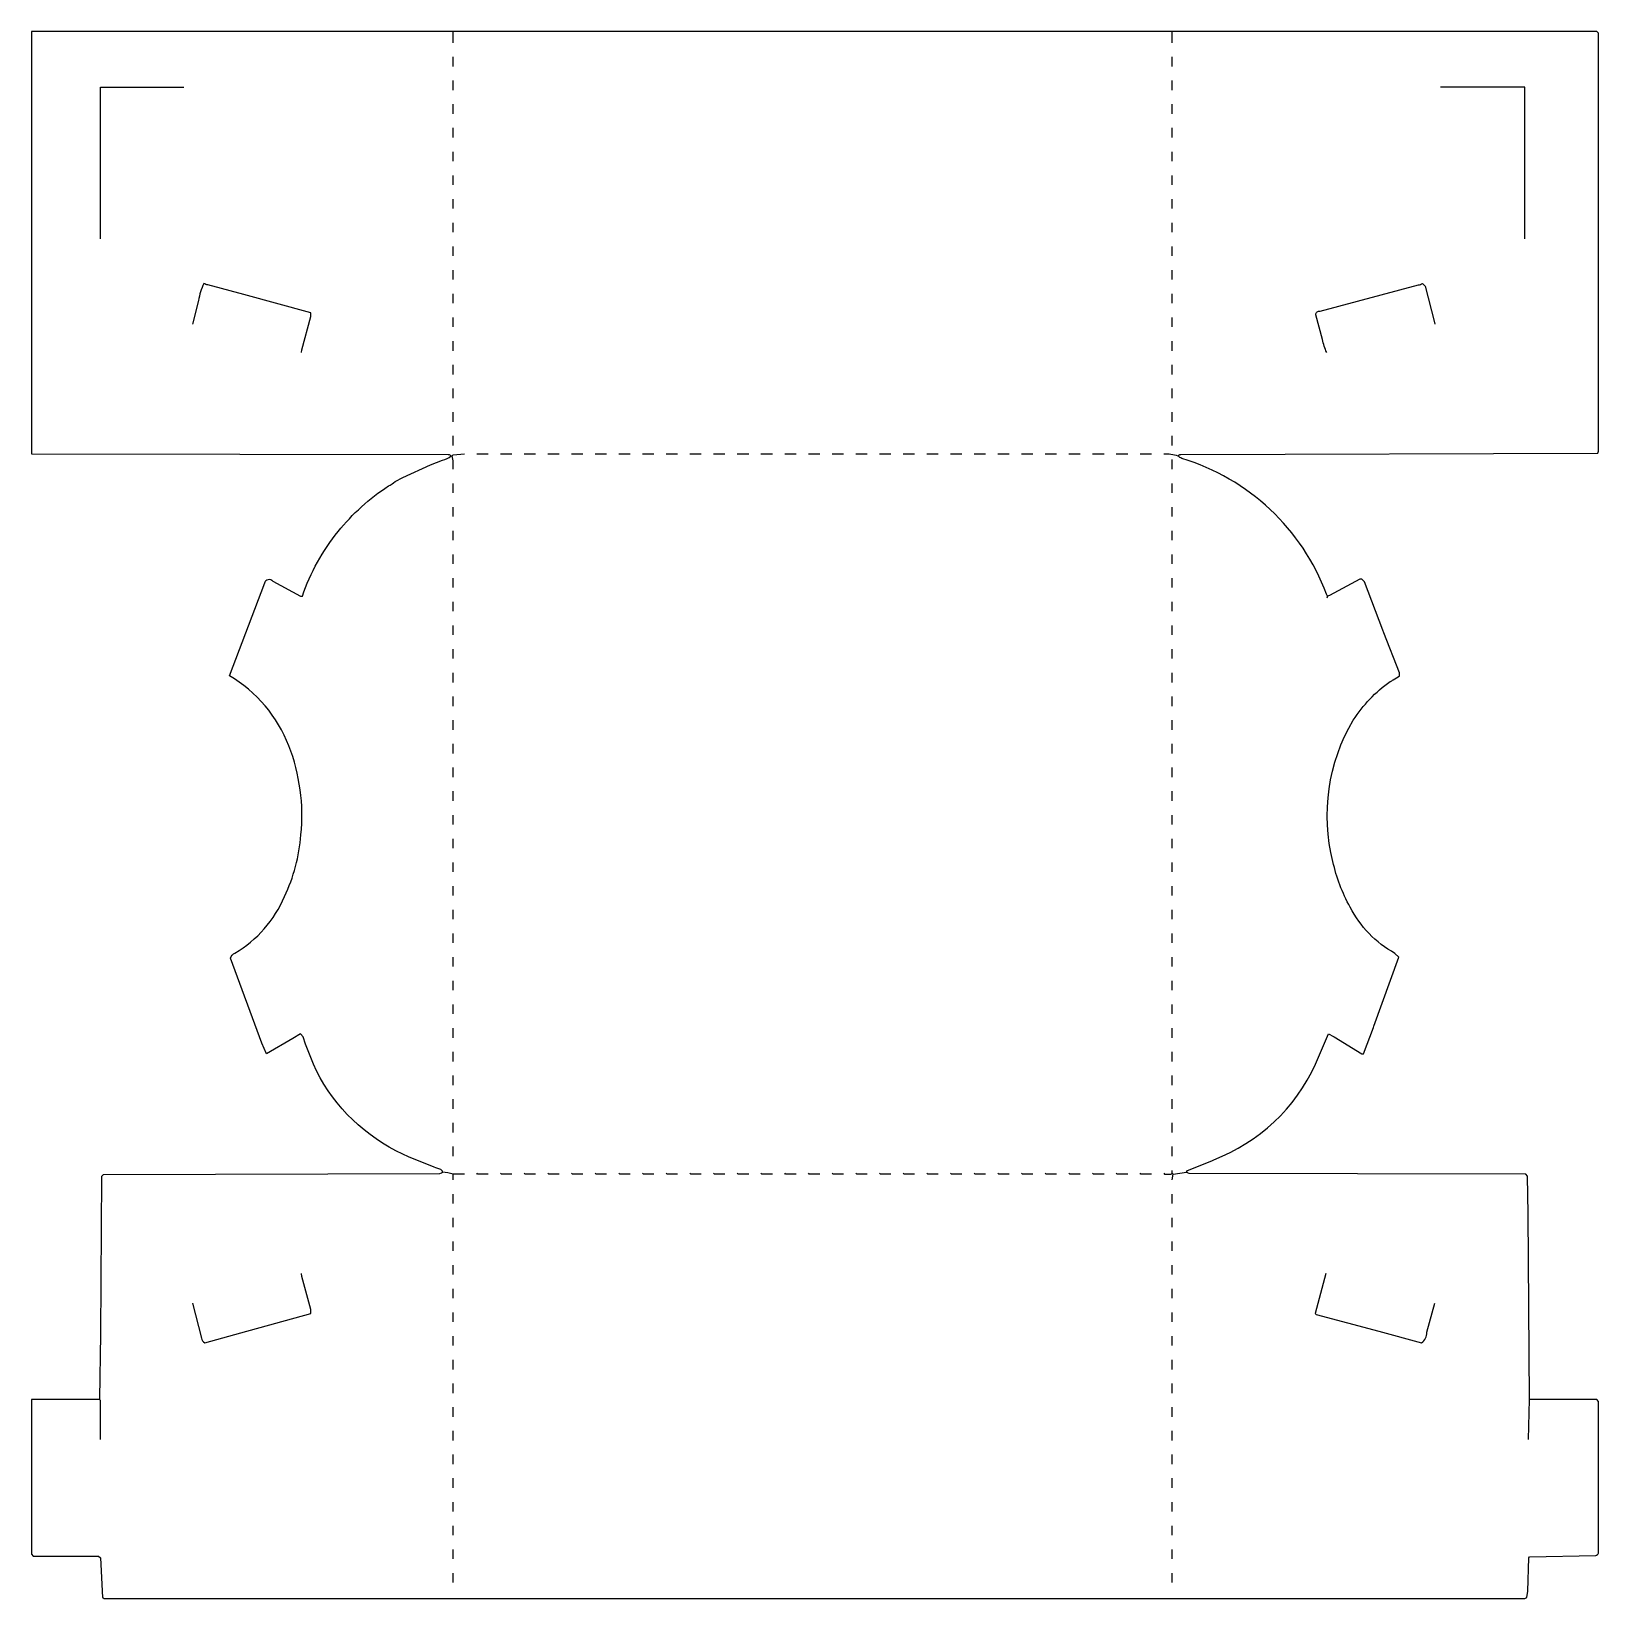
# Model space of a CAD drawing. Extents: x 85 to 1739, y 85 to 1739.
import ezdxf

# ---------------------------------------------------------------- set-up
doc = ezdxf.new("R2010")
doc.units = 0
doc.layers.get('0').update_dxf_attribs({"linetype": 'CONTINUOUS'})

msp = doc.modelspace()

# ---------------------------------------------------------------- linework, layer by layer
at = {"color": 250, "linetype": 'CONTINUOUS'}
for points in [[(1280, 1293, -0.10731), (1295, 1291, -0.141998), (1298.001131, 1292.501136), (1737.995455, 1293.999979), (1739, 1296), (1739, 1737), (1737, 1739), (85, 1739), (85, 1293), (524.998869, 1292.501136, -0.145548), (528, 1291), (529, 1291), (530, 1292), (542, 1293)], [(370, 1400), (370.352941, 1402.911765), (380, 1438), (380, 1442), (309.1, 1461.3), (271.088235, 1471.352941, -0.081676), (267, 1473, 0.063559), (261.3, 1454.9), (255, 1430)], [(1452, 1400, -0.0653), (1447.647059, 1413.911765), (1440.647059, 1439.911765, -0.531152), (1445.088235, 1443.647059), (1548.911765, 1471.352941, 0.081676), (1553, 1473), (1556, 1470), (1565.7, 1431.9), (1566, 1430)], [(542, 533), (530, 533, 0.078284), (519, 535), (519, 536), (517, 538), (511.9, 539.7), (510.1, 540.3), (483.1, 551.2), (477.1, 554.2, -0.167428), (385.8, 641.9), (382.8, 648.9), (374.3, 670.1), (372, 678), (369, 681), (360.9, 676.2), (333, 660), (328.3, 671.1), (295, 761, -0.223827), (299.9, 766.2, 0.158422), (352.2, 825.9, 0.091401), (369.439024, 890.95122, 0.118423), (356.8, 984.9, 0.168642), (294, 1059), (331.3, 1156.9, -0.649906), (339.9, 1158.8), (369, 1143), (371, 1143, -0.088386), (408.8, 1211.1, -0.079619), (461.9, 1259.2, 0.071864), (469, 1264), (476.9, 1268.2), (506.1, 1281.7), (518.9, 1286.3, 0.12703), (528, 1291)], [(530, 1277, 0.097941), (529, 1291)], [(1453, 1143), (1451.8, 1144.9, 0.23463), (1299.1, 1288.2, -0.095372), (1295, 1291)], [(1280, 534), (1281, 533), (1288, 533), (1289, 534), (1290, 533), (1304, 535), (1305, 537), (1330.9, 547.2), (1332.9, 548.2, 0.194788), (1440.3, 648.9), (1454, 681), (1459.1, 678.2), (1459.846154, 677.769231), (1489, 660), (1491, 660), (1501.3, 687.9), (1501.7, 689.1), (1528, 762), (1524, 766, -0.148867), (1476.769231, 814.846154, -0.074758), (1458.615385, 862.923077, -0.198306), (1480, 1012, -0.093273), (1519, 1053, 0.138784), (1522.1, 1054.8, 0.067868), (1529, 1059), (1529, 1062), (1512.3, 1104.1), (1511.2, 1107.1), (1492, 1158), (1489, 1161), (1487, 1161), (1455.1, 1143.8), (1453, 1143), (1452, 1141)], [(255, 397), (264.7, 359.9, 0.267758), (268, 355), (305.911765, 365.352941), (380, 386), (380, 390), (370.352941, 425.088235), (370, 428)], [(1451, 428), (1440, 386), (1441, 385), (1507.088235, 367.352941), (1552, 355, 0.262847), (1557.647059, 366.088235), (1566, 397)], [(157, 295), (85, 295), (85, 132), (87, 130), (156, 130), (158, 128), (159.995855, 86.064249), (160.9, 85.7), (162, 85), (1661, 85), (1663.075472, 86.264151), (1664.430769, 92.946154), (1665.485318, 127.986134), (1666, 129), (1735.992961, 130.492757, 0.113116), (1739, 133), (1739, 293), (1737, 295), (1666, 295)]]:
    msp.add_lwpolyline(points, format="xyb", dxfattribs=at)
for points in [[(530, 1727), (530, 1739)], [(1289, 1727), (1289, 1739)], [(530, 1702), (530, 1712)], [(1289, 1702), (1289, 1712)], [(158, 1520), (158, 1680), (246, 1680)], [(530, 1677), (530, 1687)], [(1289, 1677), (1289, 1687)], [(1661, 1520), (1661, 1680), (1572, 1680)], [(530, 1652), (530, 1662)], [(1289, 1652), (1289, 1662)], [(530, 1627), (530, 1637)], [(1289, 1627), (1289, 1637)], [(530, 1602), (530, 1612)], [(1289, 1602), (1289, 1612)], [(530, 1577), (530, 1587)], [(1289, 1577), (1289, 1587)], [(530, 1552), (530, 1562)], [(1289, 1552), (1289, 1562)], [(530, 1527), (530, 1537)], [(1289, 1527), (1289, 1537)], [(530, 1502), (530, 1512)], [(1289, 1502), (1289, 1512)], [(530, 1477), (530, 1487)], [(1289, 1477), (1289, 1487)], [(530, 1452), (530, 1462)], [(1289, 1452), (1289, 1462)], [(530, 1427), (530, 1437)], [(1289, 1427), (1289, 1437)], [(530, 1402), (530, 1412)], [(1289, 1402), (1289, 1412)], [(530, 1377), (530, 1387)], [(1289, 1377), (1289, 1387)], [(530, 1352), (530, 1362)], [(1289, 1352), (1289, 1362)], [(530, 1327), (530, 1337)], [(1289, 1327), (1289, 1337)], [(530, 1302), (530, 1312)], [(1289, 1302), (1289, 1312)], [(555, 1293), (567, 1293)], [(580, 1293), (592, 1293)], [(605, 1293), (617, 1293)], [(630, 1293), (642, 1293)], [(655, 1293), (667, 1293)], [(680, 1293), (692, 1293)], [(705, 1293), (717, 1293)], [(730, 1293), (742, 1293)], [(755, 1293), (767, 1293)], [(780, 1293), (792, 1293)], [(805, 1293), (817, 1293)], [(830, 1293), (842, 1293)], [(855, 1293), (867, 1293)], [(880, 1293), (892, 1293)], [(905, 1293), (917, 1293)], [(930, 1293), (942, 1293)], [(955, 1293), (967, 1293)], [(980, 1293), (992, 1293)], [(1005, 1293), (1017, 1293)], [(1030, 1293), (1042, 1293)], [(1055, 1293), (1067, 1293)], [(1080, 1293), (1092, 1293)], [(1105, 1293), (1117, 1293)], [(1130, 1293), (1142, 1293)], [(1155, 1293), (1167, 1293)], [(1180, 1293), (1192, 1293)], [(1205, 1293), (1217, 1293)], [(1230, 1293), (1242, 1293)], [(1255, 1293), (1267, 1293)], [(1289, 1277), (1289, 1287)], [(530, 1252), (530, 1262)], [(1289, 1252), (1289, 1262)], [(530, 1227), (530, 1237)], [(1289, 1227), (1289, 1237)], [(530, 1202), (530, 1212)], [(1289, 1202), (1289, 1212)], [(530, 1177), (530, 1187)], [(1289, 1177), (1289, 1187)], [(530, 1152), (530, 1162)], [(1289, 1152), (1289, 1162)], [(530, 1127), (530, 1137)], [(1289, 1127), (1289, 1137)], [(530, 1102), (530, 1112)], [(1289, 1102), (1289, 1112)], [(530, 1077), (530, 1087)], [(1289, 1077), (1289, 1087)], [(530, 1052), (530, 1062)], [(1289, 1052), (1289, 1062)], [(530, 1027), (530, 1037)], [(1289, 1027), (1289, 1037)], [(530, 1002), (530, 1012)], [(1289, 1002), (1289, 1012)], [(530, 977), (530, 987)], [(1289, 977), (1289, 987)], [(530, 952), (530, 962)], [(1289, 952), (1289, 962)], [(530, 927), (530, 937)], [(1289, 927), (1289, 937)], [(530, 902), (530, 912)], [(1289, 902), (1289, 912)], [(530, 877), (530, 887)], [(1289, 877), (1289, 887)], [(530, 852), (530, 862)], [(1289, 852), (1289, 862)], [(530, 827), (530, 837)], [(1289, 827), (1289, 837)], [(530, 802), (530, 812)], [(1289, 802), (1289, 812)], [(530, 777), (530, 787)], [(1289, 777), (1289, 787)], [(530, 752), (530, 762)], [(1289, 752), (1289, 762)], [(530, 727), (530, 737)], [(1289, 727), (1289, 737)], [(530, 702), (530, 712)], [(1289, 702), (1289, 712)], [(530, 677), (530, 687)], [(1289, 677), (1289, 687)], [(530, 652), (530, 662)], [(1289, 652), (1289, 662)], [(530, 627), (530, 637)], [(1289, 627), (1289, 637)], [(530, 602), (530, 612)], [(1289, 602), (1289, 612)], [(530, 577), (530, 587)], [(1289, 577), (1289, 587)], [(530, 552), (530, 562)], [(1289, 552), (1289, 562)], [(158, 253), (158, 294), (157, 295), (157.2, 295.9), (158.502994, 364.002958), (159.497006, 530.997042), (161.001401, 532.501408), (515.998599, 533.498592), (517.9, 534.2), (519, 535)], [(530, 527), (530, 533)], [(1665, 253), (1666, 295), (1664.487515, 491.011891), (1664, 531), (1662, 533), (1307.001401, 533.498592), (1305.1, 534.2), (1304, 535)], [(530, 502), (530, 512)], [(1289, 502), (1289, 512)], [(530, 477), (530, 487)], [(1289, 477), (1289, 487)], [(530, 452), (530, 462)], [(1289, 452), (1289, 462)], [(530, 427), (530, 437)], [(1289, 427), (1289, 437)], [(530, 402), (530, 412)], [(1289, 402), (1289, 412)], [(530, 377), (530, 387)], [(1289, 377), (1289, 387)], [(530, 352), (530, 362)], [(1289, 352), (1289, 362)], [(530, 327), (530, 337)], [(1289, 327), (1289, 337)], [(530, 302), (530, 312)], [(1289, 302), (1289, 312)], [(530, 277), (530, 287)], [(1289, 277), (1289, 287)], [(530, 252), (530, 262)], [(1289, 252), (1289, 262)], [(530, 227), (530, 237)], [(1289, 227), (1289, 237)], [(530, 202), (530, 212)], [(1289, 202), (1289, 212)], [(530, 177), (530, 187)], [(1289, 177), (1289, 187)], [(530, 152), (530, 162)], [(1289, 152), (1289, 162)], [(530, 127), (530, 137)], [(1289, 127), (1289, 137)], [(530, 102), (530, 112)], [(1289, 102), (1289, 112)]]:
    msp.add_lwpolyline(points, dxfattribs=at)
at = {"color": 252, "linetype": 'CONTINUOUS'}
for points in [[(567, 533), (556, 533), (555, 534)], [(592, 533), (581, 533), (580, 534)], [(617, 533), (606, 533), (605, 534)], [(642, 533), (631, 533), (630, 534)], [(667, 533), (656, 533), (655, 534)], [(692, 533), (681, 533), (680, 534)], [(717, 533), (706, 533), (705, 534)], [(742, 533), (731, 533), (730, 534)], [(767, 533), (756, 533), (755, 534)], [(792, 533), (781, 533), (780, 534)], [(817, 533), (806, 533), (805, 534)], [(842, 533), (831, 533), (830, 534)], [(867, 533), (856, 533), (855, 534)], [(892, 533), (881, 533), (880, 534)], [(917, 533), (906, 533), (905, 534)], [(942, 533), (931, 533), (930, 534)], [(967, 533), (956, 533), (955, 534)], [(992, 533), (981, 533), (980, 534)], [(1017, 533), (1006, 533), (1005, 534)], [(1042, 533), (1031, 533), (1030, 534)], [(1067, 533), (1056, 533), (1055, 534)], [(1092, 533), (1081, 533), (1080, 534)], [(1117, 533), (1106, 533), (1105, 534)], [(1142, 533), (1131, 533), (1130, 534)], [(1167, 533), (1156, 533), (1155, 534)], [(1192, 533), (1181, 533), (1180, 534)], [(1217, 533), (1206, 533), (1205, 534)], [(1242, 533), (1231, 533), (1230, 534)], [(1267, 533), (1256, 533), (1255, 534)]]:
    msp.add_lwpolyline(points, dxfattribs=at)
at = {"color": 251, "linetype": 'CONTINUOUS'}
msp.add_lwpolyline([(1289, 527), (1290, 533), (1289, 534), (1289, 537)], dxfattribs=at)

doc.saveas('drawing.dxf')
